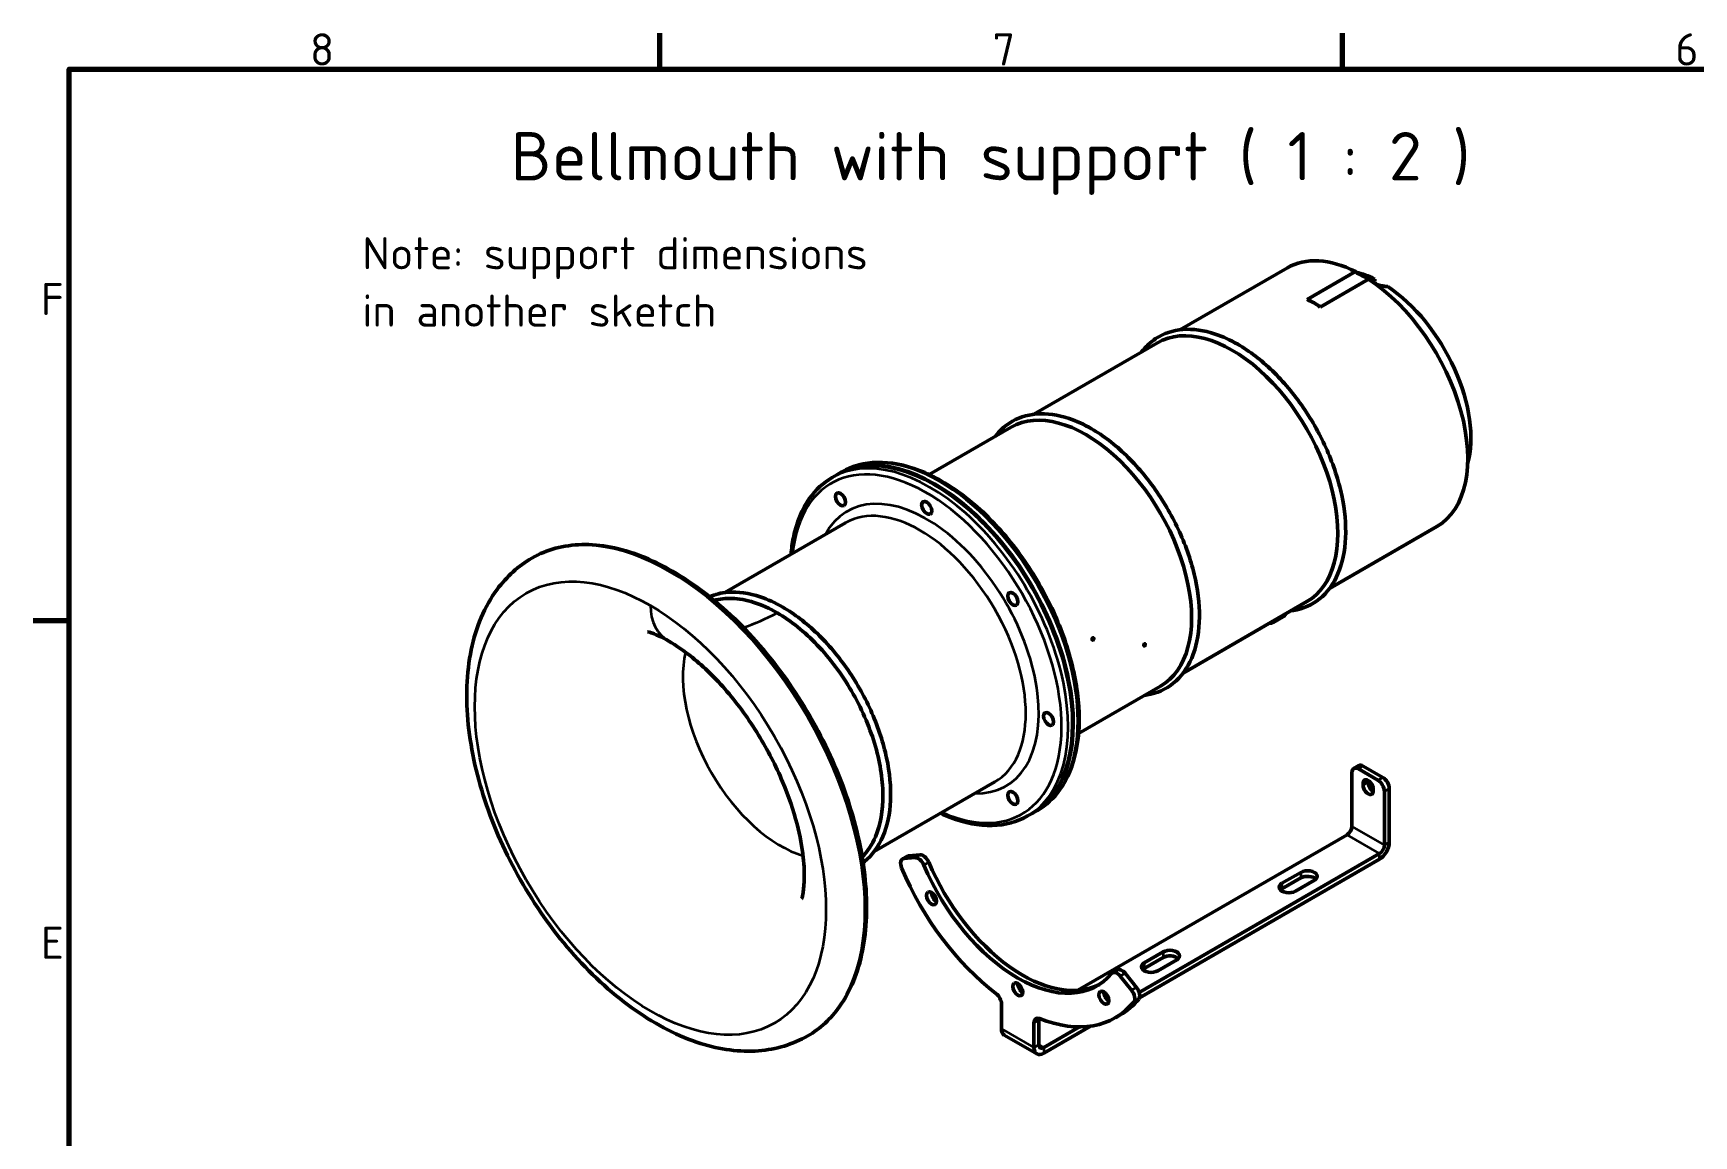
# Model space of a CAD drawing. Header units: millimetres. Extents: x -69 to 1188, y -60 to 840.
# Drawn here: x 12.2 to 373.4, y 588 to 827.8 of the extents above; entities that cross this region are included whole.
import ezdxf

# ---------------------------------------------------------------- set-up
doc = ezdxf.new("R2010")
doc.units = ezdxf.units.MM
doc.header["$LTSCALE"] = 2
for name, color, linetype, lineweight in [('Border (ISO)', 7, 'Continuous', 70), ('Symbol (ISO)', 7, 'Continuous', 25), ('Visible (ISO)', 7, 'Continuous', 50), ('Visible Narrow (ISO)', 7, 'Continuous', 35)]:
    doc.layers.add(name, color=color, linetype=linetype, lineweight=lineweight)
doc.styles.add('Note Text (DIN)', font='isocpeur.ttf')

# ---------------------------------------------------------------- blocks, each defined once
blk = doc.blocks.new('Borders Default Border')
at = {"layer": 'Border (ISO)'}
for p, q in [((74.25, 410), (74.25, 413.9)), ((148.5, 410), (148.5, 413.9)), ((10, 350), (6.1, 350))]:
    blk.add_line(p, q, dxfattribs=at)
at = {"layer": 'Border (ISO)', "flags": 128}
blk.add_lwpolyline([(10, 10), (10, 410), (584, 410), (584, 10), (10, 10)], dxfattribs=at)
at = {"layer": 'Border (ISO)', "char_height": 3.5, "attachment_point": 7, "style": 'Note Text (DIN)'}
for s, insert in [('8', (36.2, 410.4)), ('7', (110.45, 410.4)), ('6', (184.7, 410.4)), ('F', (6.93, 383.25)), ('E', (6.93, 313.25))]:
    blk.add_mtext(s, dxfattribs=dict(at, insert=insert))

msp = doc.modelspace()

# ---------------------------------------------------------------- linework, layer by layer
at = {"layer": 'Visible (ISO)'}
for p, q in [((261.667, 763.322), (285.032, 776.812)), ((289.352, 769.897), (299.868, 775.968)), ((302.696, 774.335), (292.181, 768.264)), ((304.022, 773.866), (303.683, 773.67)), ((304.022, 774.357), (304.022, 773.866)), ((229.847, 744.951), (256.781, 760.501)), ((207.108, 731.822), (224.962, 742.13)), ((186.02, 731.194), (187.01, 731.766)), ((187.152, 731.847), (188.142, 732.419)), ((162.672, 706.167), (188.899, 721.309)), ((294.167, 707.03), (317.532, 720.52)), ((262.347, 688.659), (289.281, 704.209)), ((281.951, 699.678), (284.072, 700.903)), ((239.608, 675.53), (257.462, 685.838)), ((299.478, 667.924), (300.539, 668.536)), ((305.782, 665.987), (301.539, 668.437)), ((195.172, 649.875), (221.399, 665.018)), ((299.064, 655.329), (299.064, 667.008)), ((300.478, 667.825), (304.721, 665.375)), ((301.504, 664.293), (301.504, 664.701)), ((302.564, 665.314), (302.564, 664.906)), ((303.696, 663.436), (303.696, 663.028)), ((306.135, 662.926), (306.135, 651.247)), ((307.196, 651.859), (307.196, 663.538)), ((228.52, 657.582), (229.51, 658.154)), ((229.652, 658.235), (230.642, 658.807)), ((239.43, 619.675), (298.004, 653.492)), ((202.366, 648.825), (201.305, 648.213)), ((201.598, 648.303), (204.051, 648.523)), ((205.111, 649.135), (202.658, 648.916)), ((305.075, 649.41), (252.786, 619.221)), ((252.838, 618.026), (305.075, 648.185)), ((283.859, 642.958), (287.96, 645.326)), ((287.96, 644.101), (283.859, 641.733)), ((290.93, 643.611), (286.829, 641.243)), ((253.878, 625.648), (257.979, 628.016)), ((257.979, 626.791), (253.878, 624.423)), ((260.949, 626.301), (256.847, 623.934)), ((248.04, 624.09), (246.98, 623.478)), ((248.687, 622.752), (251.139, 619.701)), ((252.2, 620.313), (249.747, 623.364)), ((222.833, 611.317), (222.833, 616.675)), ((248.679, 614.322), (247.619, 613.71)), ((229.904, 612.593), (229.904, 607.235)), ((230.965, 607.847), (230.965, 613.205)), ((232.025, 606.01), (242.19, 611.879)), ((239.792, 611.719), (232.025, 607.235)), ((230.525, 605.861), (223.454, 609.944))]:
    msp.add_line(p, q, dxfattribs=at)
for centre, major_axis, ratio, start_param, end_param in [((301.282, 748.666), (-16.25, 28.146), 0.5773503, 5.5593645, 6.2831853), ((305.437, 751.064), (13.8, -23.902), 0.5773503, 2.4287218, 2.6372795), ((301.282, 748.666), (16.25, -28.146), 0.5773503, 0, 2.2946171), ((259.787, 724.708), (32.255, 43.66), 0.4864902, 6.2766049, 6.3997596), ((305.437, 751.064), (13.8, -23.902), 0.5773503, 0.5138222, 2.2836672), ((273.031, 732.355), (16.25, -28.146), 0.5773503, 0, 3.1415927), ((241.212, 713.984), (16.25, -28.146), 0.5773503, 0, 3.1415927), ((208.26, 694.96), (21.25, -36.806), 0.5773503, 0, 3.1415927), ((208.402, 695.041), (-21.25, 36.806), 0.5773503, 3.1382651, 6.2865129), ((301.539, 666.804), (-1, 1.732), 0.5773503, 5.4977871, 6.2831853), ((300.478, 666.192), (-1, 1.732), 0.5773503, 5.4977871, 7.0685835), ((302.6, 664.069), (-0.775, 1.342), 0.5773503, 3.9269908, 7.0685835), ((303.66, 664.681), (0.775, -1.342), 0.5773503, 3.8952317, 3.9269908), ((303.66, 664.273), (0.775, -1.342), 0.5773503, 3.9269908, 5.5295463), ((304.721, 663.742), (1, -1.732), 0.5773503, 0.7853982, 2.3561945), ((305.782, 664.354), (-1, 1.732), 0.5773503, 3.9269908, 5.4977871), ((302.6, 663.66), (0.775, -1.342), 0.5773503, 3.9269908, 7.0685835), ((298.004, 654.717), (-0.75, -1.299), 0.5773503, 0.7853982, 2.3561945), ((305.075, 650.634), (-1.5, -2.598), 0.5773503, 0.7853982, 2.3561945), ((305.075, 650.634), (0.75, 1.299), 0.5773503, 3.9269908, 5.4977871), ((202.305, 646.481), (-1, 1.732), 0.5773503, 6.0213859, 7.6415851), ((203.366, 647.093), (-1, 1.732), 0.5773503, 6.0213859, 6.2831853), ((204.758, 646.7), (-1, 1.732), 0.5773503, 4.5054116, 6.0213859), ((205.818, 647.312), (-1, 1.732), 0.5773503, 4.5054116, 6.0213859), ((226.369, 650.516), (17.25, -29.878), 0.5773503, 4.5054116, 6.4901627), ((227.429, 651.128), (17.25, -29.878), 0.5773503, 4.5054116, 6.2524367), ((226.369, 650.516), (-21.25, 36.806), 0.5773503, 1.3583997, 2.1982351), ((289.445, 644.468), (2.1, 0), 0.5773503, 5.4977871, 8.6393798), ((289.445, 643.244), (-2.1, 0), 0.5773503, 3.671063, 5.4977871), ((208.679, 640.303), (0.775, -1.342), 0.5773503, 3.8952317, 5.5295463), ((285.344, 642.101), (-2.1, 0), 0.5773503, 5.4977871, 8.6393798), ((285.344, 640.876), (-2.1, 0), 0.5773503, 5.4977871, 5.753715), ((255.362, 624.791), (-2.1, 0), 0.5773503, 5.4977871, 8.6393798), ((259.464, 627.159), (2.1, 0), 0.5773503, 5.4977871, 8.6393798), ((259.464, 625.934), (-2.1, 0), 0.5773503, 3.671063, 5.4977871), ((247.98, 621.746), (-1, 1.732), 0.5773503, 4.9741884, 6.4901627), ((249.04, 622.358), (-1, 1.732), 0.5773503, 4.9741884, 6.2831853), ((255.362, 623.566), (-2.1, 0), 0.5773503, 5.4977871, 5.753715), ((221.419, 617.492), (-1, 1.732), 0.5773503, 3.9269908, 5.3398277), ((227.429, 620.51), (0.775, -1.342), 0.5773503, 3.8952317, 5.5295463), ((246.179, 618.652), (0.775, -1.342), 0.5773503, 3.8952317, 5.5295463), ((227.429, 651.128), (21.25, -36.806), 0.5773503, 0, 0.2123966), ((250.432, 618.695), (1, -1.732), 0.5773503, 0.2123966, 1.8325957), ((251.493, 619.307), (1, -1.732), 0.5773503, 0.2123966, 1.8325957), ((226.369, 650.516), (21.25, -36.806), 0.5773503, 5.6557466, 6.4955819), ((224.954, 612.542), (-1.5, -2.598), 0.5773503, 5.4977871, 6.2831853), ((231.318, 611.776), (-1, 1.732), 0.5773503, 5.6557466, 7.0685835), ((232.379, 612.389), (-1, 1.732), 0.5773503, 0.5589899, 0.7853982), ((232.025, 608.459), (-1.5, -2.598), 0.5773503, 5.4977871, 7.0685835), ((232.025, 608.459), (-0.75, -1.299), 0.5773503, 5.4977871, 7.0685835)]:
    msp.add_ellipse(centre, major_axis=major_axis, ratio=ratio, start_param=start_param, end_param=end_param, dxfattribs=at)
for centre, major_axis in [((187.813, 726.456), (0.775, -1.342)), ((206.563, 724.599), (0.775, -1.342)), ((225.313, 704.805), (0.775, -1.342)), ((233.08, 678.671), (0.775, -1.342)), ((225.313, 661.504), (0.775, -1.342)), ((207.619, 639.691), (-0.775, 1.342)), ((226.369, 619.897), (-0.775, 1.342)), ((245.119, 618.04), (-0.775, 1.342))]:
    msp.add_ellipse(centre, major_axis=major_axis, ratio=0.5773503, dxfattribs=at)
for points, knots in [([(299.868, 775.968), (300.182, 775.703), (300.51, 775.475), (301.456, 774.927), (302.191, 774.642), (303.321, 774.421), (303.67, 774.378), (304.022, 774.357)], [4.24896347, 4.24896347, 4.24896347, 4.24896347, 4.44629251, 4.44629251, 4.81682226, 4.81682226, 4.97558008, 4.97558008, 4.97558008, 4.97558008]), ([(306.851, 772.724), (306.499, 772.745), (306.15, 772.788), (305.104, 772.993), (304.443, 773.235), (303.87, 773.539)], [6.87898214, 6.87898214, 6.87898214, 6.87898214, 7.03773996, 7.03773996, 7.3684424, 7.3684424, 7.3684424, 7.3684424]), ([(253.31, 758.497), (254.185, 759.652), (255.216, 760.629), (258.102, 762.538), (260.113, 763.21), (264.511, 763.565), (266.906, 763.223), (270.967, 761.86), (272.607, 761.108), (274.239, 760.166)], [5.2590876, 5.2590876, 5.2590876, 5.2590876, 5.4627269, 5.4627269, 5.7651786, 5.7651786, 6.0769252, 6.0769252, 6.2831853, 6.2831853, 6.2831853, 6.2831853]), ([(274.239, 760.166), (276.81, 758.681), (279.361, 756.722), (284.18, 752.065), (286.447, 749.369), (290.473, 743.513), (292.233, 740.356), (295.076, 733.89), (296.157, 730.584), (297.53, 724.141), (297.82, 721.005), (297.557, 715.217), (297.004, 712.563), (295.083, 708.054), (293.726, 706.183), (290.4, 703.494), (288.467, 702.637), (286.174, 702.255), (285.992, 702.228), (285.81, 702.205)], [0, 0, 0, 0, 0.325056, 0.325056, 0.6495402, 0.6495402, 0.9733645, 0.9733645, 1.2972504, 1.2972504, 1.6218807, 1.6218807, 1.9468016, 1.9468016, 2.2654303, 2.2654303, 2.5690478, 2.5690478, 2.594894, 2.594894, 2.594894, 2.594894]), ([(221.49, 740.126), (222.365, 741.281), (223.396, 742.258), (226.283, 744.167), (228.294, 744.839), (232.691, 745.194), (235.086, 744.852), (239.148, 743.488), (240.787, 742.737), (242.419, 741.795)], [5.2590876, 5.2590876, 5.2590876, 5.2590876, 5.4627269, 5.4627269, 5.7651786, 5.7651786, 6.0769252, 6.0769252, 6.2831853, 6.2831853, 6.2831853, 6.2831853]), ([(242.419, 741.795), (244.99, 740.31), (247.541, 738.351), (252.36, 733.694), (254.627, 730.997), (258.653, 725.142), (260.413, 721.984), (263.256, 715.519), (264.338, 712.213), (265.711, 705.769), (266, 702.634), (265.737, 696.846), (265.184, 694.192), (263.263, 689.682), (261.907, 687.812), (258.581, 685.123), (256.647, 684.266), (254.354, 683.883), (254.173, 683.857), (253.99, 683.834)], [0, 0, 0, 0, 0.325056, 0.325056, 0.6495402, 0.6495402, 0.9733645, 0.9733645, 1.2972504, 1.2972504, 1.6218807, 1.6218807, 1.9468016, 1.9468016, 2.2654303, 2.2654303, 2.5690478, 2.5690478, 2.594894, 2.594894, 2.594894, 2.594894]), ([(188.142, 732.419), (190.41, 733.728), (193.025, 734.427), (198.717, 734.559), (201.805, 733.959), (208.17, 731.504), (211.451, 729.617), (217.829, 724.755), (220.925, 721.779), (226.617, 715.049), (229.213, 711.298), (233.651, 703.398), (235.493, 699.249), (238.239, 690.963), (239.143, 686.826), (239.909, 678.968), (239.77, 675.248), (238.435, 668.613), (237.242, 665.692), (234.21, 661.441), (232.551, 659.909), (230.642, 658.807)], [5.4977871, 5.4977871, 5.4977871, 5.4977871, 5.8035743, 5.8035743, 6.1187114, 6.1187114, 6.441921, 6.441921, 6.7658008, 6.7658008, 7.0890091, 7.0890091, 7.4119576, 7.4119576, 7.7352377, 7.7352377, 8.0591826, 8.0591826, 8.381932, 8.381932, 8.6393798, 8.6393798, 8.6393798, 8.6393798]), ([(177.054, 714.471), (177.159, 715.716), (177.328, 716.92), (178.227, 721.388), (179.421, 724.309), (182.452, 728.561), (184.111, 730.092), (186.02, 731.194)], [4.80485411, 4.80485411, 4.80485411, 4.80485411, 4.91758999, 4.91758999, 5.24033932, 5.24033932, 5.49778714, 5.49778714, 5.49778714, 5.49778714]), ([(120.702, 713.69), (123.903, 715.538), (127.597, 716.521), (135.639, 716.689), (140, 715.833), (148.983, 712.345), (153.61, 709.673), (162.604, 702.798), (166.97, 698.592), (174.998, 689.084), (178.659, 683.786), (184.918, 672.628), (187.516, 666.771), (191.387, 655.075), (192.659, 649.238), (193.737, 638.156), (193.541, 632.914), (191.662, 623.568), (189.983, 619.458), (185.723, 613.473), (183.389, 611.318), (180.702, 609.767)], [5.4977871, 5.4977871, 5.4977871, 5.4977871, 5.8051204, 5.8051204, 6.1208877, 6.1208877, 6.4437589, 6.4437589, 6.7671877, 6.7671877, 7.0900212, 7.0900212, 7.4126269, 7.4126269, 7.7355272, 7.7355272, 8.0590177, 8.0590177, 8.3814685, 8.3814685, 8.6393798, 8.6393798, 8.6393798, 8.6393798]), ([(180.702, 609.767), (177.47, 607.901), (173.806, 606.814), (165.886, 606.198), (161.611, 606.787), (152.597, 609.626), (147.851, 612.067), (138.573, 618.55), (134.051, 622.637), (125.764, 631.948), (121.996, 637.163), (115.542, 648.21), (112.854, 654.036), (108.803, 665.791), (107.446, 671.716), (106.26, 683.159), (106.441, 688.674), (108.507, 698.646), (110.364, 703.142), (115.183, 709.65), (117.753, 711.987), (120.702, 713.69)], [2.3561945, 2.3561945, 2.3561945, 2.3561945, 2.6255146, 2.6255146, 2.9181022, 2.9181022, 3.2463161, 3.2463161, 3.5834377, 3.5834377, 3.9180989, 3.9180989, 4.2513527, 4.2513527, 4.5858688, 4.5858688, 4.9229352, 4.9229352, 5.2520721, 5.2520721, 5.4977871, 5.4977871, 5.4977871, 5.4977871]), ([(159.326, 705.282), (160.558, 705.801), (161.889, 706.117), (165.516, 706.41), (167.911, 706.068), (171.972, 704.705), (173.612, 703.953), (175.244, 703.011)], [5.5703406, 5.5703406, 5.5703406, 5.5703406, 5.76517863, 5.76517863, 6.07692524, 6.07692524, 6.28318531, 6.28318531, 6.28318531, 6.28318531]), ([(174.037, 701.77), (172.341, 702.749), (170.649, 703.509), (167.339, 704.562), (165.73, 704.851), (162.835, 704.941), (161.544, 704.793), (160.339, 704.458)], [-20.5070896, -20.5070896, -20.5070896, -20.5070896, -19.7873609, -19.7873609, -19.0676322, -19.0676322, -18.4287166, -18.4287166, -18.4287166, -18.4287166]), ([(192.525, 648.71), (193.718, 649.88), (194.698, 651.349), (196.538, 655.664), (197.084, 658.784), (197.005, 665.748), (196.381, 669.526), (194.034, 677.248), (192.333, 681.118), (188.068, 688.441), (185.544, 691.824), (180.001, 697.651), (177.033, 700.04), (174.037, 701.77)], [-7.2092732, -7.2092732, -7.2092732, -7.2092732, -6.3558774, -6.3558774, -5.0847019, -5.0847019, -3.8135264, -3.8135264, -2.542351, -2.542351, -1.2711755, -1.2711755, 0, 0, 0, 0]), ([(175.244, 703.011), (177.815, 701.526), (180.366, 699.568), (185.185, 694.91), (187.452, 692.214), (191.478, 686.358), (193.238, 683.201), (196.081, 676.736), (197.162, 673.429), (198.535, 666.986), (198.825, 663.851), (198.562, 658.062), (198.009, 655.408), (196.088, 650.899), (194.731, 649.029), (192.931, 647.573), (192.833, 647.496), (192.733, 647.42)], [0, 0, 0, 0, 0.325056, 0.325056, 0.6495402, 0.6495402, 0.9733645, 0.9733645, 1.2972504, 1.2972504, 1.6218807, 1.6218807, 1.9468016, 1.9468016, 2.2654303, 2.2654303, 2.283641, 2.283641, 2.283641, 2.283641]), ([(284.072, 700.903), (284.177, 700.963), (284.273, 701.038), (284.438, 701.205), (284.507, 701.297), (284.589, 701.436), (284.613, 701.481), (284.634, 701.526)], [3.92699082, 3.92699082, 3.92699082, 3.92699082, 4.08407045, 4.08407045, 4.24115008, 4.24115008, 4.31585112, 4.31585112, 4.31585112, 4.31585112]), ([(179.363, 639.553), (179.363, 639.553), (179.489, 639.906), (179.749, 641.286), (179.88, 642.318), (179.974, 644.983), (179.919, 646.692), (179.475, 650.774), (179.023, 653.253), (177.592, 658.785), (176.525, 661.931), (173.767, 668.463), (171.99, 671.921), (167.922, 678.566), (165.558, 681.818), (160.673, 687.511), (158.082, 690.036), (153.811, 693.507), (152.03, 694.725), (148.829, 696.574), (147.405, 697.163), (146.099, 697.589), (145.828, 697.637), (145.828, 697.637)], [3.3571727, 3.3571727, 3.3571727, 3.3571727, 4.0372394, 4.0372394, 4.7145149, 4.7145149, 5.467775, 5.467775, 6.3612837, 6.3612837, 7.3978083, 7.3978083, 8.5417192, 8.5417192, 9.7375573, 9.7375573, 10.9202657, 10.9202657, 11.7947107, 11.7947107, 12.7379349, 12.7379349, 13.3241036, 13.3241036, 13.3241036, 13.3241036]), ([(281.951, 699.678), (281.846, 699.618), (281.733, 699.572), (281.506, 699.512), (281.392, 699.498), (281.231, 699.497), (281.18, 699.499), (281.131, 699.504)], [2.35619449, 2.35619449, 2.35619449, 2.35619449, 2.51327412, 2.51327412, 2.67035376, 2.67035376, 2.7450548, 2.7450548, 2.7450548, 2.7450548]), ([(242.68, 696.319), (242.702, 696.332), (242.727, 696.34), (242.776, 696.342), (242.799, 696.336), (242.839, 696.314), (242.858, 696.297), (242.887, 696.252), (242.898, 696.225), (242.909, 696.169), (242.911, 696.136), (242.904, 696.071), (242.895, 696.038), (242.872, 695.98), (242.855, 695.952), (242.816, 695.904), (242.794, 695.884), (242.75, 695.859), (242.725, 695.851), (242.677, 695.848), (242.653, 695.854), (242.614, 695.876), (242.595, 695.893), (242.566, 695.937), (242.556, 695.965), (242.544, 696.021), (242.542, 696.053), (242.549, 696.119), (242.557, 696.152), (242.581, 696.21), (242.597, 696.239), (242.636, 696.287), (242.658, 696.306), (242.68, 696.319)], [0, 0, 0, 0, 0.00941721, 0.00941721, 0.01883441, 0.01883441, 0.02825162, 0.02825162, 0.03766883, 0.03766883, 0.04708604, 0.04708604, 0.05650324, 0.05650324, 0.06592045, 0.06592045, 0.07533766, 0.07533766, 0.08475487, 0.08475487, 0.09417207, 0.09417207, 0.10358928, 0.10358928, 0.11300649, 0.11300649, 0.12242369, 0.12242369, 0.1318409, 0.1318409, 0.14125811, 0.14125811, 0.15067532, 0.15067532, 0.15067532, 0.15067532]), ([(253.774, 694.701), (253.774, 694.727), (253.779, 694.757), (253.797, 694.817), (253.81, 694.848), (253.841, 694.903), (253.861, 694.93), (253.905, 694.976), (253.928, 694.995), (253.95, 695.008), (253.973, 695.02), (253.996, 695.029), (254.04, 695.033), (254.06, 695.029), (254.092, 695.011), (254.105, 694.996), (254.123, 694.956), (254.128, 694.931), (254.128, 694.905)], [0.113006487, 0.113006487, 0.113006487, 0.113006487, 0.122423694, 0.122423694, 0.131840902, 0.131840902, 0.141258109, 0.141258109, 0.150675316, 0.150675316, 0.150675316, 0.160092523, 0.160092523, 0.169509731, 0.169509731, 0.178926938, 0.178926938, 0.188344145, 0.188344145, 0.188344145, 0.188344145]), ([(254.128, 694.905), (254.128, 694.88), (254.123, 694.85), (254.105, 694.789), (254.092, 694.758), (254.06, 694.704), (254.04, 694.677), (253.996, 694.631), (253.973, 694.612), (253.928, 694.587), (253.905, 694.578), (253.861, 694.574), (253.841, 694.578), (253.81, 694.596), (253.797, 694.611), (253.779, 694.651), (253.774, 694.675), (253.774, 694.701)], [0.037668829, 0.037668829, 0.037668829, 0.037668829, 0.047086036, 0.047086036, 0.056503244, 0.056503244, 0.065920451, 0.065920451, 0.075337658, 0.075337658, 0.084754865, 0.084754865, 0.094172073, 0.094172073, 0.10358928, 0.10358928, 0.113006487, 0.113006487, 0.113006487, 0.113006487]), ([(228.52, 657.582), (226.253, 656.273), (223.637, 655.574), (217.946, 655.442), (214.858, 656.042), (210.997, 657.531), (210.276, 657.84), (209.554, 658.179)], [2.35619449, 2.35619449, 2.35619449, 2.35619449, 2.66198162, 2.66198162, 2.97711873, 2.97711873, 3.04912752, 3.04912752, 3.04912752, 3.04912752])]:
    msp.add_open_spline(points, degree=3, knots=knots, dxfattribs=at)
at = {"layer": 'Visible Narrow (ISO)'}
for p, q in [((300.478, 667.825), (301.539, 668.437)), ((301.504, 664.701), (302.564, 665.314)), ((301.504, 664.293), (302.564, 664.906)), ((304.721, 665.375), (305.782, 665.987)), ((306.135, 662.926), (307.196, 663.538)), ((299.064, 655.329), (306.135, 651.247)), ((305.075, 649.41), (298.004, 653.492)), ((306.135, 651.247), (307.196, 651.859)), ((202.658, 648.916), (201.598, 648.303)), ((205.111, 649.135), (204.051, 648.523)), ((207.003, 647.522), (205.942, 646.909)), ((305.075, 648.185), (305.075, 649.41)), ((287.96, 645.326), (287.96, 644.101)), ((283.859, 642.958), (283.859, 641.733)), ((253.878, 625.648), (253.878, 624.423)), ((257.979, 628.016), (257.979, 626.791)), ((249.747, 623.364), (248.687, 622.752)), ((252.2, 620.313), (251.139, 619.701)), ((252.681, 617.736), (251.621, 617.123)), ((222.833, 611.317), (229.904, 607.235)), ((230.965, 613.205), (229.904, 612.593)), ((229.904, 607.235), (230.965, 607.847)), ((230.965, 607.847), (232.025, 607.235)), ((232.025, 607.235), (232.025, 606.01))]:
    msp.add_line(p, q, dxfattribs=at)
for centre, major_axis, ratio, start_param, end_param in [((207.27, 694.388), (21.25, -36.806), 0.5773503, 0, 3.1415927), ((206.563, 693.98), (-20.75, 35.94), 0.5773503, 2.4704837, 6.9542943), ((209.392, 695.613), (-21.25, 36.806), 0.5773503, 3.1415927, 6.2831853), ((206.563, 693.98), (17.25, -29.878), 0.5773503, 5.9410159, 9.7669473), ((205.149, 693.163), (-16.25, 28.146), 0.5773503, 3.1415927, 6.2831853), ((150.702, 661.728), (-30, 51.962), 0.5773503, 3.1415927, 6.2831853), ((174.744, 719.7), (26.302, 22.392), 0.4645086, 2.765017, 3.3054365), ((176.511, 720.72), (-26.808, -21.085), 0.4276642, 0.892323, 1.1587241), ((283.072, 702.635), (1, -1.732), 0.5773503, 0, 0.5147263), ((280.951, 701.41), (1, -1.732), 0.5773503, 0, 0.5147263), ((174.744, 675.609), (-15, 25.981), 0.5773503, 0.5509316, 2.5907155)]:
    msp.add_ellipse(centre, major_axis=major_axis, ratio=ratio, start_param=start_param, end_param=end_param, dxfattribs=at)
msp.add_ellipse((146.459, 659.279), major_axis=(-27, 46.765), ratio=0.5773503, dxfattribs=at)

# ---------------------------------------------------------------- block references
at = {"xscale": 2, "yscale": 2, "zscale": 2}
msp.add_blockref('Borders Default Border', (0, 0), dxfattribs=at)

# ---------------------------------------------------------------- texts
at = {"layer": 'Symbol (ISO)', "insert": (220.47, 806.327), "char_height": 10.5, "width": 205.73376, "attachment_point": 2, "style": 'Note Text (DIN)'}
msp.add_mtext('\\fISOCPEUR|b0|i0;\\H10.5000;Bellmouth with support ( 1 : 2 )', dxfattribs=at)
at = {"layer": 'Symbol (ISO)', "insert": (83.785, 783.458), "char_height": 7, "width": 107.74026, "attachment_point": 1, "line_spacing_factor": 1.068348, "style": 'Note Text (DIN)'}
msp.add_mtext('\\fISOCPEUR|b0|i0;Note: support dimensions\\P\\fISOCPEUR|b0|i0;in another sketch', dxfattribs=at)

doc.saveas('drawing.dxf')
